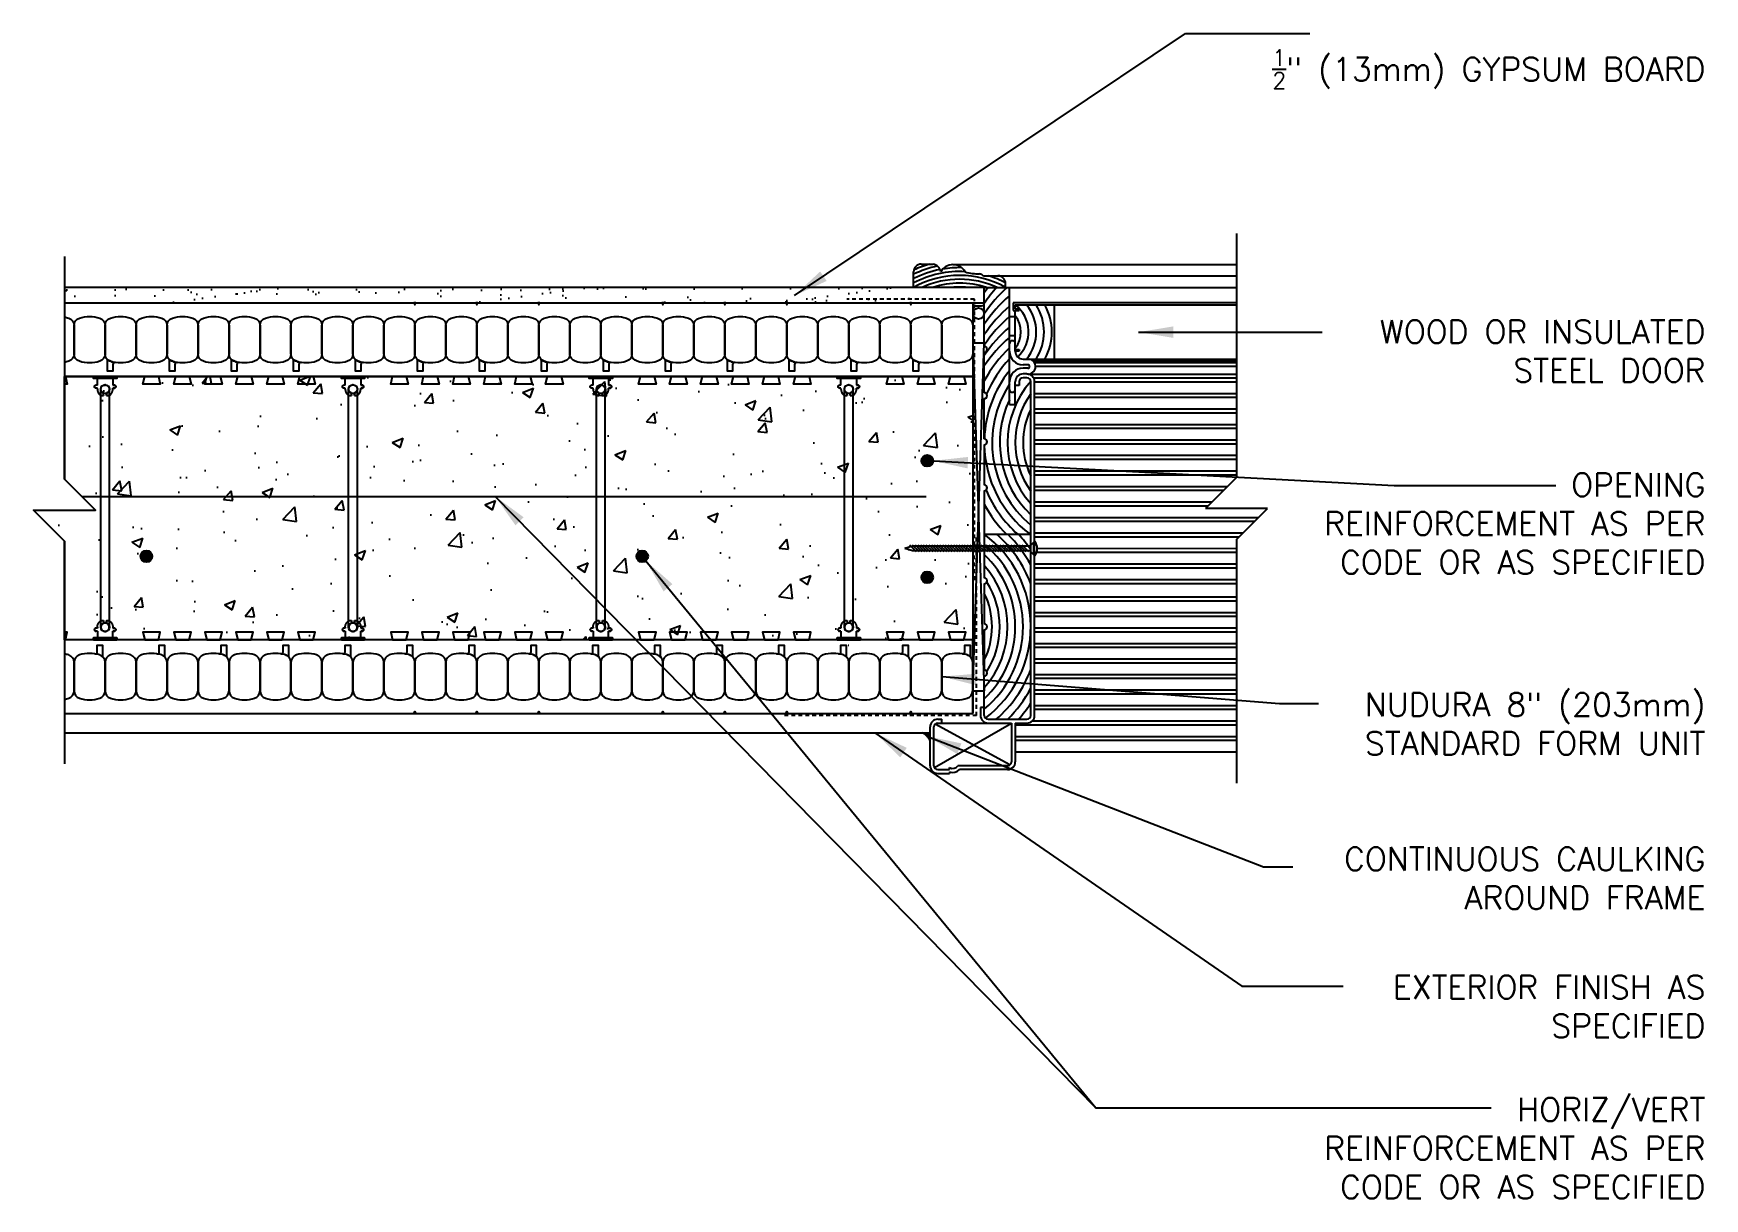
# Model space of a CAD drawing. Header units: inches. Extents: x 423.4 to 477.3, y 594.8 to 632.4.
import ezdxf

# ---------------------------------------------------------------- set-up
doc = ezdxf.new("R2010")
doc.units = ezdxf.units.IN
doc.header["$LTSCALE"] = 0.5
doc.header["$MEASUREMENT"] = 0
doc.linetypes.add('DASHED2', pattern=[0.375, 0.25, -0.125])
for name, color, linetype in [('HATCH', 12, 'Continuous'), ('line25', 2, 'Continuous'), ('LINE50', 5, 'Continuous'), ('LINE65', 3, 'Continuous'), ('LINE9', 9, 'Continuous'), ('TEXT', 4, 'Continuous')]:
    doc.layers.add(name, color=color, linetype=linetype)
doc.styles.add('DIM', font='romans.shx', dxfattribs={"width": 0.7})
doc.styles.add('ROMANS', font='romans.shx', dxfattribs={"height": 1.125})
doc.dimstyles.new('ext_12', dxfattribs={"dimscale": 12, "dimtxt": 0.09375, "dimasz": 0.09375, "dimexe": 0.09375, "dimexo": 0.0625, "dimgap": 0.0625, "dimtad": 1, "dimdec": 1, "dimzin": 3, "dimdsep": 46, "dimlunit": 4, "dimtxsty": 'DIM', "dimcen": 0.09, "dimdle": 0.09375, "dimclrt": 4, "dimadec": 0, "dimazin": 0, "dimtfac": 1, "dimtdec": 1, "dimtmove": 2, "dimatfit": 3, "dimfxl": 0, "dimfrac": 2, "dimtolj": 1, "dimtzin": 0, "dimarcsym": 0})

# ---------------------------------------------------------------- blocks, each defined once
blk = doc.blocks.new('Connector')
blk.add_point((0.271, 0))
at = {"layer": 'LINE9'}
for p, q in [((0, 0.375), (0, -0.375)), ((0.062, -0.375), (0.062, 0.375)), ((0.281, 0.25), (0.062, 0.25))]:
    blk.add_line(p, q, dxfattribs=at)
for points, weights in [([(0.007, 0.375), (0.004, 0.375), (0, 0.375)], [1, 0.972587069138, 0.950305488115]), ([(0.327, 0.343), (0.308, 0.343), (0.281, 0.317), (0.281, 0.297)], [1, 0.85355339, 0.85355339, 1]), ([(0.328, 0.343), (0.327, 0.343), (0.327, 0.343)], [1, 0.70710678, 1]), ([(0.375, 0.297), (0.375, 0.317), (0.348, 0.343), (0.329, 0.343)], [1, 0.85355339, 0.85355339, 1]), ([(0.406, 0.25), (0.546, 0.25), (0.619, 0.131)], [0.958404415409, 0.794674173519, 0.864651571113]), ([(0.619, 0.052), (0.612, 0.049), (0.604, 0.049)], [0.83615024178, 0.892081430621, 1]), ([(0, -0.375), (0.004, -0.375), (0.007, -0.375)], [0.950305488115, 0.972587069138, 1]), ([(0.281, -0.297), (0.281, -0.317), (0.308, -0.343), (0.327, -0.343)], [1, 0.85355339, 0.85355339, 1]), ([(0.327, -0.343), (0.281, -0.343), (0.281, -0.297)], [1, 0.70710678, 1]), ([(0.329, -0.343), (0.348, -0.343), (0.375, -0.317), (0.375, -0.297)], [1, 0.85355339, 0.85355339, 1]), ([(0.375, -0.297), (0.375, -0.343), (0.329, -0.343)], [1, 0.70710678, 1]), ([(0.619, -0.131), (0.546, -0.25), (0.406, -0.25)], [0.864651574428, 0.794674169686, 0.958404415195]), ([(0.604, -0.049), (0.612, -0.049), (0.619, -0.052)], [1, 0.89208144177, 0.836150253337])]:
    blk.add_rational_spline(points, weights, degree=2, dxfattribs=at)
for points, degree in [([(0, 0.375), (0.002, 0.375), (0.005, 0.375), (0.007, 0.375)], 3), ([(0.007, 0.375), (0.021, 0.375), (0.051, 0.375), (0.062, 0.375), (0.062, 0.375)], 3), ([(0.281, 0.25), (0.281, 0.297)], 1), ([(0.327, 0.343), (0.327, 0.343), (0.328, 0.343), (0.328, 0.343)], 3), ([(0.328, 0.343), (0.329, 0.343), (0.329, 0.343), (0.329, 0.343)], 3), ([(0.375, 0.25), (0.375, 0.297)], 1), ([(0.406, 0.25), (0.375, 0.25)], 1), ([(0.406, 0.25), (0.406, 0.25)], 1), ([(0.406, 0.25), (0.406, 0.25)], 1), ([(0.406, 0.25), (0.406, 0.25)], 1), ([(0.406, 0.25), (0.406, 0.25)], 1), ([(0.406, 0.25), (0.406, 0.25)], 1), ([(0.406, 0.25), (0.406, 0.25)], 1), ([(0.406, 0.25), (0.406, 0.25)], 1), ([(0.406, 0.25), (0.406, 0.25)], 1), ([(0.406, 0.25), (0.406, 0.25)], 1), ([(0.406, 0.25), (0.406, 0.25)], 1), ([(0.406, 0.25), (0.406, 0.25)], 1), ([(0.406, 0.25), (0.406, 0.25)], 1), ([(0.406, 0.25), (0.406, 0.25)], 1), ([(0.406, 0.25), (0.406, 0.25)], 1), ([(0.406, 0.25), (0.406, 0.25)], 1), ([(0.406, 0.25), (0.406, 0.25)], 1), ([(0.406, 0.25), (0.406, 0.25)], 1), ([(0.406, 0.25), (0.406, 0.25)], 1), ([(0.406, 0.25), (0.406, 0.25)], 1), ([(0.406, 0.25), (0.406, 0.25)], 1), ([(0.406, 0.25), (0.406, 0.25)], 1), ([(0.406, 0.25), (0.406, 0.25)], 1), ([(0.406, 0.25), (0.406, 0.25)], 1), ([(0.406, 0.25), (0.406, 0.25)], 1), ([(0.604, 0.049), (0.532, 0.049)], 1), ([(0.532, 0.049), (0.532, 0.049)], 1), ([(0.532, 0.049), (0.532, 0.049)], 1), ([(0.532, 0.049), (0.532, 0.049)], 1), ([(0.532, 0.049), (0.532, 0.049)], 1), ([(0.532, 0.049), (0.532, 0.049)], 1), ([(0.532, 0.049), (0.532, 0.049)], 1), ([(0.532, 0.049), (0.532, 0.049)], 1), ([(0.532, 0.049), (0.532, 0.049)], 1), ([(0.532, 0.049), (0.532, 0.049)], 1), ([(0.532, 0.049), (0.532, 0.049)], 1), ([(0.604, 0.049), (0.609, 0.049), (0.614, 0.05), (0.619, 0.052)], 3), ([(0.604, 0.049), (0.604, 0.049)], 1), ([(0.604, 0.049), (0.604, 0.049)], 1), ([(0.604, 0.049), (0.604, 0.049)], 1), ([(0.604, 0.049), (0.604, 0.049)], 1), ([(0.619, 0.131), (0.619, 0.052)], 1), ([(0.619, 0.131), (0.619, 0.131)], 1), ([(0.619, 0.131), (0.619, 0.131)], 1), ([(0.619, 0.131), (0.619, 0.131)], 1), ([(0.619, 0.131), (0.619, 0.131)], 1), ([(0.007, -0.375), (0.005, -0.375), (0.002, -0.375), (0, -0.375)], 3), ([(0.062, -0.375), (0.062, -0.375), (0.051, -0.375), (0.021, -0.375), (0.007, -0.375)], 3), ([(0.062, -0.25), (0.281, -0.25)], 1), ([(0.281, -0.297), (0.281, -0.25)], 1), ([(0.281, -0.25), (0.281, -0.297)], 1), ([(0.328, -0.343), (0.328, -0.343), (0.327, -0.343), (0.327, -0.343)], 3), ([(0.329, -0.343), (0.329, -0.343), (0.329, -0.343), (0.328, -0.343)], 3), ([(0.375, -0.25), (0.375, -0.297)], 1), ([(0.375, -0.297), (0.375, -0.25)], 1), ([(0.406, -0.25), (0.375, -0.25)], 1), ([(0.406, -0.25), (0.406, -0.25)], 1), ([(0.406, -0.25), (0.406, -0.25)], 1), ([(0.406, -0.25), (0.406, -0.25)], 1), ([(0.406, -0.25), (0.406, -0.25)], 1), ([(0.406, -0.25), (0.406, -0.25)], 1), ([(0.406, -0.25), (0.406, -0.25)], 1), ([(0.406, -0.25), (0.406, -0.25)], 1), ([(0.406, -0.25), (0.406, -0.25)], 1), ([(0.406, -0.25), (0.406, -0.25)], 1), ([(0.406, -0.25), (0.406, -0.25)], 1), ([(0.406, -0.25), (0.406, -0.25)], 1), ([(0.532, -0.049), (0.604, -0.049)], 1), ([(0.604, -0.049), (0.58, -0.049), (0.556, -0.049), (0.532, -0.049)], 3), ([(0.532, -0.049), (0.532, -0.049)], 1), ([(0.532, -0.049), (0.532, -0.049)], 1), ([(0.532, -0.049), (0.532, -0.049)], 1), ([(0.532, -0.049), (0.532, -0.049)], 1), ([(0.619, -0.052), (0.614, -0.05), (0.609, -0.049), (0.604, -0.049)], 3), ([(0.604, -0.049), (0.604, -0.049)], 1), ([(0.604, -0.049), (0.604, -0.049)], 1), ([(0.604, -0.049), (0.604, -0.049)], 1), ([(0.604, -0.049), (0.604, -0.049)], 1), ([(0.604, -0.049), (0.604, -0.049)], 1), ([(0.604, -0.049), (0.604, -0.049)], 1), ([(0.604, -0.049), (0.604, -0.049)], 1), ([(0.604, -0.049), (0.604, -0.049)], 1), ([(0.619, -0.052), (0.619, -0.131)], 1), ([(0.619, -0.131), (0.619, -0.131)], 1), ([(0.619, -0.131), (0.619, -0.131)], 1), ([(0.619, -0.131), (0.619, -0.131)], 1), ([(0.619, -0.131), (0.619, -0.131)], 1)]:
    blk.add_open_spline(points, degree=degree, dxfattribs=at)
for points, weights, knots in [([(0.062, 0.375), (0.062, 0.375), (0.046, 0.375), (0.03, 0.375), (0.007, 0.375)], [0.868718858569, 0.861102746415, 1, 0.861102734288, 0.868718859898], [0, 0, 0, 0.5, 0.5, 1, 1, 1]), ([(0.532, 0.049), (0.472, 0.203), (0.333, 0.113), (0.157, 0), (0.333, -0.113), (0.472, -0.203), (0.532, -0.049)], [0.899508922286, 0.599718215298, 1, 0.54226024, 1, 0.599718224335, 0.899508908749], [0, 0, 0, 0.318112, 0.318112, 0.681888, 0.681888, 1, 1, 1]), ([(0.007, -0.375), (0.03, -0.375), (0.046, -0.375), (0.062, -0.375), (0.062, -0.375)], [0.868718859319, 0.861102739573, 1, 0.861102742958, 0.868718858948], [0, 0, 0, 0.5, 0.5, 1, 1, 1])]:
    blk.add_rational_spline(points, weights, degree=2, knots=knots, dxfattribs=at)

msp = doc.modelspace()

# ---------------------------------------------------------------- hatches: boundary and pattern name
at = {"layer": 'HATCH'}
h = msp.add_hatch(dxfattribs=at)
h.set_pattern_fill('AR-SAND', color=256, scale=0.5, style=0)
h.set_pattern_definition([(37.5, (-2452.4051, 164.2853), (-0.03149668, 0.96341188), [0, -0.76, 0, -0.85, 0, -0.8125]), (7.5, (-2452.4051, 164.2853), (0.88488835, 1.41107303), [0, -0.41, 0, -0.685, 0, -0.2625]), (327.5, (-2453.0201, 164.2853), (1.55707093, 0.00282953), [0, -0.25, 0, -0.9, 0, -1.175]), (317.5, (-2453.0201, 164.2853), (1.5030633, 0.4388378), [0, -0.125, 0, -0.59, 0, -0.675])])
h.paths.add_polyline_path([(441.073, 624.222), (435.388, 624.222), (435.388, 623.722), (441.073, 623.722)])
h.paths.add_polyline_path([(451.784, 624.222), (441.073, 624.222), (441.073, 623.722), (451.784, 623.722)])
h.paths.add_polyline_path([(424.35, 624.222), (424.35, 623.722), (435.388, 623.722), (435.388, 624.222)])
h = msp.add_hatch(dxfattribs=at)
h.set_pattern_fill('AR-CONC', color=256, scale=0.5)
h.set_pattern_definition([(50, (0, 0), (3.586301, -0.313761), [0.375, -4.125]), (355, (0, 0), (-0.693757, 3.76096), [0.3, -3.3]), (100.45144, (0.299, -0.026), (2.892544, 3.4472), [0.318701, -3.50571]), (46.1842, (0, 1), (5.336207, -0.827596), [0.5625, -6.1875]), (96.6356, (0.4447, 0.931), (4.67331, 4.870593), [0.47805, -5.25857]), (351.1842, (0, 1), (4.67331, 4.870593), [0.45, -4.95]), (21, (0.5, 0.75), (2.984535, -2.013094), [0.375, -4.125]), (326, (0.5, 0.75), (1.216577, 3.62575), [0.3, -3.3]), (71.45144, (0.7487, 0.5822), (4.201112, 1.612656), [0.318701, -3.50571]), (37.5, (0, 0), (0.0607993, 1.6644693), [0, -3.26, 0, -3.35, 0, -3.3125]), (7.5, (0, 0), (1.3153477, 1.9720586), [0, -1.91, 0, -3.185, 0, -1.2625]), (327.5, (-1.115, 0), (2.6691122, -0.1127744), [0, -1.25, 0, -3.9, 0, -5.175]), (317.5, (-1.615, 0), (2.915931, 0.500525), [0, -1.625, 0, -2.59, 0, -3.675])])
h.paths.add_polyline_path([(424.359, 621.347), (453.672, 621.347), (453.672, 612.847), (424.359, 612.847), (424.359, 616.034), (423.359, 617.034), (425.359, 617.034), (424.359, 618.034)])
h = msp.add_hatch(color=7, dxfattribs=at)
h.dxf.hatch_style = 1
h.paths.add_polyline_path([(452.297, 609.847), (452.047, 609.847, -0.166356), (452.297, 609.589)])
at = {"layer": 'LINE65'}
for points in [[(452.393, 618.625, 1), (452.018, 618.625, 1)], [(427.194, 615.542, 1), (426.819, 615.542, 1)], [(443.194, 615.542, 1), (442.819, 615.542, 1)], [(452.393, 614.864, 1), (452.018, 614.864, 1)]]:
    msp.add_hatch(color=256, dxfattribs=at).paths.add_polyline_path(points)

# ---------------------------------------------------------------- linework, layer by layer
at = {"layer": 'HATCH', "color": 6, "linetype": 'DASHED2'}
for p, q in [((453.731, 623.847), (449.606, 623.847)), ((453.731, 614.773), (453.731, 623.847)), ((453.797, 610.4), (453.797, 616.237)), ((453.797, 610.4), (447.555, 610.4))]:
    msp.add_line(p, q, dxfattribs=at)
at = {"layer": 'HATCH'}
for p, q in [((453.672, 611.199), (454.047, 622.431)), ((453.672, 622.431), (454.047, 611.199)), ((462.187, 621.791), (455.671, 621.791)), ((462.187, 621.666), (455.704, 621.666)), ((462.187, 621.291), (455.645, 621.291)), ((462.187, 621.166), (455.672, 621.166)), ((462.187, 620.791), (455.672, 620.791)), ((462.187, 620.666), (455.672, 620.666)), ((462.187, 620.291), (455.672, 620.291)), ((462.187, 620.166), (455.672, 620.166)), ((462.187, 619.791), (455.672, 619.791)), ((462.187, 619.666), (455.672, 619.666)), ((462.187, 619.291), (455.672, 619.291)), ((462.187, 619.166), (455.672, 619.166)), ((462.187, 618.791), (455.672, 618.791)), ((462.187, 618.666), (455.672, 618.666)), ((462.187, 618.291), (455.672, 618.291)), ((462.187, 618.166), (455.672, 618.166)), ((461.887, 617.789), (455.672, 617.789)), ((461.762, 617.664), (455.672, 617.664)), ((461.387, 617.289), (455.672, 617.289)), ((461.262, 617.164), (455.672, 617.164)), ((462.887, 616.789), (455.672, 616.789)), ((462.762, 616.664), (455.672, 616.664)), ((462.385, 616.287), (455.672, 616.287)), ((462.26, 616.162), (455.672, 616.162)), ((462.187, 615.662), (455.732, 615.662)), ((462.187, 615.787), (455.757, 615.793)), ((462.187, 615.287), (455.672, 615.287)), ((462.187, 615.162), (455.672, 615.162)), ((462.187, 614.783), (455.672, 614.783)), ((462.187, 614.658), (455.672, 614.658)), ((462.187, 614.221), (455.672, 614.221)), ((462.187, 614.097), (455.672, 614.097)), ((462.187, 613.721), (455.672, 613.721)), ((462.187, 613.597), (455.672, 613.597)), ((462.187, 613.221), (455.672, 613.221)), ((462.187, 613.097), (455.672, 613.097)), ((462.187, 612.721), (455.672, 612.721)), ((462.187, 612.597), (455.672, 612.597)), ((462.187, 612.221), (455.672, 612.221)), ((462.187, 612.097), (455.672, 612.097)), ((462.187, 611.721), (455.672, 611.721)), ((462.187, 611.597), (455.672, 611.597)), ((462.187, 611.221), (455.672, 611.221)), ((462.187, 611.097), (455.672, 611.097)), ((462.187, 610.721), (455.672, 610.721)), ((462.187, 610.597), (455.672, 610.597)), ((452.439, 608.73), (454.922, 610.159)), ((454.874, 608.811), (452.459, 610.123)), ((462.187, 610.097), (455.047, 610.097)), ((462.187, 610.221), (455.587, 610.221)), ((462.187, 609.721), (455.047, 609.721)), ((462.187, 609.597), (455.047, 609.597))]:
    msp.add_line(p, q, dxfattribs=at)
for centre, radius, start, end in [((453.25, 621.566), 3.418, 102.0651, 115.7495), ((453.25, 621.566), 3.293, 101.0243, 116.8034), ((453.25, 621.566), 3.168, 86.825, 117.9516), ((453.25, 621.566), 3.043, 60.7919, 119.2081), ((453.25, 621.566), 3.543, 105.9774, 114.627), ((453.25, 621.566), 3.293, 88.8322, 99.4629), ((453.25, 621.566), 3.168, 62.0612, 73.0968), ((453.25, 621.566), 2.918, 65.54, 114.46), ((453.25, 621.566), 2.793, 71.9887, 108.0113), ((453.25, 621.566), 2.668, 84.5984, 95.4016), ((457.757, 620.896), 4.46, 131.7766, 146.2851), ((457.757, 621.232), 4.46, 137.9067, 146.2851), ((457.757, 621.568), 4.46, 143.4923, 146.2851), ((457.757, 620.56), 4.46, 130.513, 146.2851), ((457.757, 620.223), 4.46, 130.513, 146.2851), ((454.366, 622.784), 1.109, 313.276, 52.0991), ((454.366, 622.784), 1.359, 319.9163, 40.0837), ((454.366, 622.784), 1.609, 327.0538, 32.9462), ((454.366, 622.784), 1.859, 331.9196, 28.0804), ((457.757, 619.887), 4.46, 130.513, 146.2851), ((457.757, 619.551), 4.46, 130.513, 146.2851), ((454.366, 622.784), 0.859, 322.4764, 37.5236), ((457.757, 619.214), 4.46, 130.513, 146.2851), ((457.757, 619.214), 4.21, 133.4878, 151.7885), ((457.757, 619.214), 3.96, 137.025, 156.6047), ((457.757, 619.214), 3.71, 141.3484, 178.184), ((457.757, 619.214), 3.46, 146.8657, 230.3071), ((457.757, 619.214), 2.96, 138.2975, 221.706), ((457.757, 619.214), 2.71, 144.6318, 215.3682), ((457.757, 619.214), 3.96, 158.9628, 159.5284), ((457.757, 619.214), 3.21, 154.504, 226.495), ((457.757, 619.214), 2.46, 153.9396, 206.0604), ((457.757, 619.214), 3.71, 181.1088, 232.9696), ((457.757, 619.214), 3.96, 202.8027, 228.4099), ((457.757, 619.214), 4.21, 208.2115, 224.7082), ((451.837, 613.273), 3.71, 307.2647, 53.4425), ((451.837, 613.273), 3.46, 309.6927, 50.3073), ((451.837, 613.273), 3.96, 20.4719, 48.8113), ((451.837, 613.273), 4.21, 28.2117, 45.0605), ((451.837, 613.273), 4.46, 33.7151, 41.9261), ((451.837, 613.273), 3.21, 313.5049, 46.4951), ((451.837, 613.273), 2.96, 318.2938, 41.7062), ((451.837, 613.273), 2.46, 333.9392, 26.0608), ((451.837, 613.273), 2.71, 327.7067, 32.0927), ((451.837, 613.273), 3.96, 310.9881, 339.5281), ((451.837, 613.273), 4.21, 314.7637, 331.7883), ((451.837, 613.273), 4.46, 317.9163, 326.2849)]:
    msp.add_arc(centre, radius, start, end, dxfattribs=at)
at = {"layer": 'line25'}
for p, q in [((453.672, 621.347), (424.359, 621.347)), ((453.672, 612.847), (424.359, 612.847)), ((449.651, 612.678), (449.672, 612.678))]:
    msp.add_line(p, q, dxfattribs=at)
for points in [[(424.359, 621.347), (424.391, 621.347), (424.453, 621.097), (424.359, 621.097)], [(424.359, 612.847), (424.391, 612.847), (424.453, 613.097), (424.359, 613.097)]]:
    msp.add_lwpolyline(points, dxfattribs=at)
for points in [[(427.391, 621.347), (427.453, 621.097), (426.891, 621.097), (426.953, 621.347)], [(428.391, 621.347), (428.453, 621.097), (427.891, 621.097), (427.953, 621.347)], [(429.391, 621.347), (429.453, 621.097), (428.891, 621.097), (428.953, 621.347)], [(430.391, 621.347), (430.453, 621.097), (429.891, 621.097), (429.953, 621.347)], [(431.391, 621.347), (431.453, 621.097), (430.891, 621.097), (430.953, 621.347)], [(432.391, 621.347), (432.453, 621.097), (431.891, 621.097), (431.953, 621.347)], [(435.391, 621.347), (435.453, 621.097), (434.891, 621.097), (434.953, 621.347)], [(436.391, 621.347), (436.453, 621.097), (435.891, 621.097), (435.953, 621.347)], [(437.391, 621.347), (437.453, 621.097), (436.891, 621.097), (436.953, 621.347)], [(438.391, 621.347), (438.453, 621.097), (437.891, 621.097), (437.953, 621.347)], [(439.391, 621.347), (439.453, 621.097), (438.891, 621.097), (438.953, 621.347)], [(440.391, 621.347), (440.453, 621.097), (439.891, 621.097), (439.953, 621.347)], [(443.391, 621.347), (443.453, 621.097), (442.891, 621.097), (442.953, 621.347)], [(444.391, 621.347), (444.453, 621.097), (443.891, 621.097), (443.953, 621.347)], [(445.391, 621.347), (445.453, 621.097), (444.891, 621.097), (444.953, 621.347)], [(446.391, 621.347), (446.453, 621.097), (445.891, 621.097), (445.953, 621.347)], [(447.391, 621.347), (447.453, 621.097), (446.891, 621.097), (446.953, 621.347)], [(448.391, 621.347), (448.453, 621.097), (447.891, 621.097), (447.953, 621.347)], [(451.391, 621.347), (451.453, 621.097), (450.891, 621.097), (450.953, 621.347)], [(452.391, 621.347), (452.453, 621.097), (451.891, 621.097), (451.953, 621.347)], [(453.391, 621.347), (453.453, 621.097), (452.891, 621.097), (452.953, 621.347)], [(427.391, 612.847), (427.453, 613.097), (426.891, 613.097), (426.953, 612.847)], [(428.391, 612.847), (428.453, 613.097), (427.891, 613.097), (427.953, 612.847)], [(429.391, 612.847), (429.453, 613.097), (428.891, 613.097), (428.953, 612.847)], [(430.391, 612.847), (430.453, 613.097), (429.891, 613.097), (429.953, 612.847)], [(431.391, 612.847), (431.453, 613.097), (430.891, 613.097), (430.953, 612.847)], [(432.391, 612.847), (432.453, 613.097), (431.891, 613.097), (431.953, 612.847)], [(435.391, 612.847), (435.453, 613.097), (434.891, 613.097), (434.953, 612.847)], [(436.391, 612.847), (436.453, 613.097), (435.891, 613.097), (435.953, 612.847)], [(437.391, 612.847), (437.453, 613.097), (436.891, 613.097), (436.953, 612.847)], [(438.391, 612.847), (438.453, 613.097), (437.891, 613.097), (437.953, 612.847)], [(439.391, 612.847), (439.453, 613.097), (438.891, 613.097), (438.953, 612.847)], [(440.391, 612.847), (440.453, 613.097), (439.891, 613.097), (439.953, 612.847)], [(443.391, 612.847), (443.453, 613.097), (442.891, 613.097), (442.953, 612.847)], [(444.391, 612.847), (444.453, 613.097), (443.891, 613.097), (443.953, 612.847)], [(445.391, 612.847), (445.453, 613.097), (444.891, 613.097), (444.953, 612.847)], [(446.391, 612.847), (446.453, 613.097), (445.891, 613.097), (445.953, 612.847)], [(447.391, 612.847), (447.453, 613.097), (446.891, 613.097), (446.953, 612.847)], [(448.391, 612.847), (448.453, 613.097), (447.891, 613.097), (447.953, 612.847)], [(451.391, 612.847), (451.453, 613.097), (450.891, 613.097), (450.953, 612.847)], [(452.391, 612.847), (452.453, 613.097), (451.891, 613.097), (451.953, 612.847)], [(453.391, 612.847), (453.453, 613.097), (452.891, 613.097), (452.953, 612.847)]]:
    msp.add_lwpolyline(points, close=True, dxfattribs=at)
at = {"layer": 'LINE50'}
for p, q in [((424.359, 623.722), (453.672, 623.722)), ((453.672, 623.722), (453.672, 621.347)), ((453.672, 612.847), (453.672, 610.472)), ((453.672, 610.472), (453.672, 612.847)), ((424.359, 610.472), (453.672, 610.472))]:
    msp.add_line(p, q, dxfattribs=at)
at = {"layer": 'LINE65', "flags": 128}
msp.add_lwpolyline([(424.919, 617.475), (452.172, 617.475)], dxfattribs=at)
at = {"layer": 'LINE65'}
for centre in [(452.206, 618.625), (427.006, 615.542), (443.006, 615.542), (452.206, 614.864)]:
    msp.add_circle(centre, 0.188, dxfattribs=at)
at = {"layer": 'LINE9'}
for p, q in [((462.187, 625.957), (462.187, 618.089)), ((424.359, 625.222), (424.359, 618.034)), ((451.765, 624.222), (451.765, 624.722)), ((452.015, 624.972), (452.399, 624.972)), ((453.036, 624.957), (462.187, 624.957)), ((454.02, 624.597), (454.484, 624.597)), ((454.484, 624.597), (462.187, 624.597)), ((454.047, 624.222), (454.859, 624.222)), ((454.734, 624.222), (454.734, 624.347)), ((454.859, 620.442), (454.859, 624.222)), ((454.859, 624.222), (462.187, 624.222)), ((454.047, 622.316), (454.047, 623.714)), ((462.187, 623.722), (454.984, 623.722)), ((454.984, 623.722), (454.984, 623.472)), ((455.047, 623.534), (455.047, 623.659)), ((455.047, 623.659), (457.501, 623.659)), ((455.047, 623.659), (462.187, 623.659)), ((455.047, 623.534), (455.172, 623.534)), ((455.172, 623.472), (455.172, 623.534)), ((456.297, 623.659), (456.297, 621.909)), ((454.859, 623.287), (455.047, 623.287)), ((454.984, 623.472), (455.172, 623.472)), ((455.047, 622.159), (455.047, 623.472)), ((453.672, 622.431), (454.047, 622.431)), ((454.859, 622.672), (455.047, 622.672)), ((454.047, 620.824), (454.047, 622.127)), ((455.047, 622.222), (455.172, 622.222)), ((455.172, 622.159), (455.047, 622.159)), ((455.172, 622.222), (455.172, 622.159)), ((455.297, 621.909), (462.187, 621.909)), ((453.672, 621.347), (453.672, 612.847)), ((455.452, 621.724), (455.297, 621.722)), ((455.452, 621.613), (455.297, 621.615)), ((455.422, 621.428), (455.297, 621.428)), ((455.461, 621.425), (462.187, 621.425)), ((462.187, 621.847), (455.627, 621.847)), ((425.531, 613.253), (425.531, 620.941)), ((425.813, 613.253), (425.813, 620.941)), ((433.531, 613.253), (433.531, 620.941)), ((433.813, 613.253), (433.813, 620.941)), ((441.531, 613.253), (441.531, 620.941)), ((441.813, 613.253), (441.813, 620.941)), ((449.531, 613.253), (449.531, 620.941)), ((449.813, 613.253), (449.813, 620.941)), ((455.047, 621.053), (455.047, 621.178)), ((455.172, 621.053), (455.047, 621.053)), ((455.047, 620.442), (455.047, 621.053)), ((455.172, 621.178), (455.172, 621.053)), ((455.422, 621.303), (455.297, 621.303)), ((455.547, 610.409), (455.547, 621.178)), ((455.672, 610.409), (455.672, 621.178)), ((454.047, 619.332), (454.047, 620.635)), ((454.859, 620.442), (455.047, 620.442)), ((454.047, 619.143), (454.047, 617.848)), ((462.187, 618.089), (461.187, 617.089)), ((425.359, 617.034), (424.359, 618.034)), ((454.047, 617.659), (454.047, 614.847)), ((423.359, 617.034), (425.359, 617.034)), ((423.359, 617.034), (424.359, 616.034)), ((463.187, 617.089), (461.187, 617.089)), ((462.187, 616.089), (463.187, 617.089)), ((424.359, 616.034), (424.359, 608.847)), ((454.047, 616.253), (455.547, 616.253)), ((455.521, 615.872), (455.646, 615.997)), ((455.646, 615.59), (455.646, 615.997)), ((462.187, 616.089), (462.187, 608.221)), ((451.734, 615.872), (451.484, 615.793)), ((451.734, 615.715), (451.484, 615.793)), ((451.863, 615.684), (451.645, 615.903)), ((451.952, 615.684), (451.733, 615.903)), ((455.521, 615.872), (451.734, 615.872)), ((455.521, 615.715), (451.734, 615.715)), ((452.04, 615.684), (451.822, 615.903)), ((452.129, 615.684), (451.91, 615.903)), ((452.217, 615.684), (451.998, 615.903)), ((452.305, 615.684), (452.087, 615.903)), ((452.394, 615.684), (452.175, 615.903)), ((452.482, 615.684), (452.263, 615.903)), ((452.571, 615.684), (452.352, 615.903)), ((452.659, 615.684), (452.44, 615.903)), ((452.747, 615.684), (452.529, 615.903)), ((452.836, 615.684), (452.617, 615.903)), ((452.924, 615.684), (452.705, 615.903)), ((453.013, 615.684), (452.794, 615.903)), ((453.101, 615.684), (452.882, 615.903)), ((453.189, 615.684), (452.971, 615.903)), ((453.278, 615.684), (453.059, 615.903)), ((453.366, 615.684), (453.147, 615.903)), ((453.454, 615.684), (453.236, 615.903)), ((453.543, 615.684), (453.324, 615.903)), ((453.631, 615.684), (453.412, 615.903)), ((453.72, 615.684), (453.501, 615.903)), ((453.808, 615.684), (453.589, 615.903)), ((453.896, 615.684), (453.678, 615.903)), ((453.985, 615.684), (453.766, 615.903)), ((454.073, 615.684), (453.854, 615.903)), ((454.162, 615.684), (453.943, 615.903)), ((454.25, 615.684), (454.031, 615.903)), ((454.338, 615.684), (454.12, 615.903)), ((454.427, 615.684), (454.208, 615.903)), ((454.515, 615.684), (454.296, 615.903)), ((454.604, 615.684), (454.385, 615.903)), ((454.692, 615.684), (454.473, 615.903)), ((454.78, 615.684), (454.562, 615.903)), ((454.869, 615.684), (454.65, 615.903)), ((454.957, 615.684), (454.738, 615.903)), ((455.045, 615.684), (454.827, 615.903)), ((455.134, 615.684), (454.915, 615.903)), ((455.222, 615.684), (455.003, 615.903)), ((455.311, 615.684), (455.092, 615.903)), ((455.399, 615.684), (455.18, 615.903)), ((455.487, 615.684), (455.269, 615.903)), ((455.521, 615.715), (455.646, 615.59)), ((455.646, 615.856), (455.672, 615.856)), ((455.646, 615.731), (455.672, 615.731)), ((454.047, 614.658), (454.047, 613.363)), ((454.047, 613.174), (454.047, 611.871)), ((454.047, 610.409), (454.047, 611.682)), ((453.672, 611.199), (454.047, 611.199)), ((454.047, 610.659), (453.922, 610.659)), ((453.922, 610.659), (453.922, 610.409)), ((454.047, 610.409), (454.047, 610.659)), ((452.297, 608.784), (452.297, 610.034)), ((452.422, 608.784), (452.422, 610.034)), ((452.547, 610.284), (452.672, 610.284)), ((452.547, 610.159), (452.672, 610.159)), ((452.672, 610.159), (452.672, 610.284)), ((452.672, 610.159), (454.172, 610.159)), ((454.172, 610.284), (455.422, 610.284)), ((454.172, 610.159), (454.922, 610.159)), ((454.922, 610.159), (454.922, 608.909)), ((455.047, 610.159), (455.047, 608.909)), ((455.047, 610.159), (455.422, 610.159)), ((424.359, 609.847), (452.297, 609.847)), ((462.187, 609.221), (455.047, 609.221)), ((452.547, 608.659), (452.922, 608.659)), ((452.547, 608.534), (452.922, 608.534)), ((452.922, 608.659), (452.922, 608.722)), ((452.922, 608.586), (452.922, 608.534)), ((454.797, 608.784), (453.195, 608.784)), ((454.797, 608.659), (453.251, 608.659))]:
    msp.add_line(p, q, dxfattribs=at)
at = {"layer": 'LINE9', "flags": 128}
msp.add_lwpolyline([(453.672, 623.722), (454.047, 623.722), (454.047, 624.222), (424.359, 624.222)], dxfattribs=at)
at = {"layer": 'LINE9'}
for points in [[(435.641, 623.722), (435.672, 623.657), (435.703, 623.722)], [(437.641, 623.722), (437.672, 623.657), (437.703, 623.722)], [(439.641, 623.722), (439.672, 623.657), (439.703, 623.722)], [(443.641, 623.722), (443.672, 623.657), (443.703, 623.722)], [(445.641, 623.722), (445.672, 623.657), (445.703, 623.722)], [(447.641, 623.722), (447.672, 623.657), (447.703, 623.722)], [(451.641, 623.722), (451.672, 623.657), (451.703, 623.722)], [(424.359, 621.347), (453.672, 621.347), (453.672, 612.847), (424.359, 612.847), (424.359, 616.034), (423.359, 617.034), (425.359, 617.034), (424.359, 618.034)], [(435.641, 610.472), (435.672, 610.536), (435.703, 610.472)], [(437.641, 610.472), (437.672, 610.536), (437.703, 610.472)], [(439.641, 610.472), (439.672, 610.536), (439.703, 610.472)], [(443.641, 610.472), (443.672, 610.536), (443.703, 610.472)], [(445.641, 610.472), (445.672, 610.536), (445.703, 610.472)], [(447.641, 610.472), (447.672, 610.536), (447.703, 610.472)], [(451.641, 610.472), (451.672, 610.536), (451.703, 610.472)]]:
    msp.add_lwpolyline(points, close=True, dxfattribs=at)
for points in [[(424.359, 623.267, -0.03389), (424.499, 623.233, -0.325305), (424.672, 622.995), (424.672, 622.074, -0.325305), (424.499, 621.836, -0.03389), (424.359, 621.801)], [(424.359, 610.926, 0.03389), (424.499, 610.961, 0.325305), (424.672, 611.199), (424.672, 612.12, 0.325305), (424.499, 612.358, 0.03389), (424.359, 612.392, 0.03389)]]:
    msp.add_lwpolyline(points, format="xyb", dxfattribs=at)
for points in [[(425.499, 621.836, -0.157671), (424.845, 621.836, -0.325305), (424.672, 622.074), (424.672, 622.995, -0.325305), (424.845, 623.233, -0.157671), (425.499, 623.233, -0.325305), (425.672, 622.995), (425.672, 622.074, -0.325305)], [(426.499, 621.836, -0.157671), (425.845, 621.836, -0.325305), (425.672, 622.074), (425.672, 622.995, -0.325305), (425.845, 623.233, -0.157671), (426.499, 623.233, -0.325305), (426.672, 622.995), (426.672, 622.074, -0.325305)], [(427.499, 621.836, -0.157671), (426.845, 621.836, -0.325305), (426.672, 622.074), (426.672, 622.995, -0.325305), (426.845, 623.233, -0.157671), (427.499, 623.233, -0.325305), (427.672, 622.995), (427.672, 622.074, -0.325305)], [(428.499, 621.836, -0.157671), (427.845, 621.836, -0.325305), (427.672, 622.074), (427.672, 622.995, -0.325305), (427.845, 623.233, -0.157671), (428.499, 623.233, -0.325305), (428.672, 622.995), (428.672, 622.074, -0.325305)], [(429.499, 621.836, -0.157671), (428.845, 621.836, -0.325305), (428.672, 622.074), (428.672, 622.995, -0.325305), (428.845, 623.233, -0.157671), (429.499, 623.233, -0.325305), (429.672, 622.995), (429.672, 622.074, -0.325305)], [(430.499, 621.836, -0.157671), (429.845, 621.836, -0.325305), (429.672, 622.074), (429.672, 622.995, -0.325305), (429.845, 623.233, -0.157671), (430.499, 623.233, -0.325305), (430.672, 622.995), (430.672, 622.074, -0.325305)], [(431.499, 621.836, -0.157671), (430.845, 621.836, -0.325305), (430.672, 622.074), (430.672, 622.995, -0.325305), (430.845, 623.233, -0.157671), (431.499, 623.233, -0.325305), (431.672, 622.995), (431.672, 622.074, -0.325305)], [(432.499, 621.836, -0.157671), (431.845, 621.836, -0.325305), (431.672, 622.074), (431.672, 622.995, -0.325305), (431.845, 623.233, -0.157671), (432.499, 623.233, -0.325305), (432.672, 622.995), (432.672, 622.074, -0.325305)], [(433.499, 621.836, -0.157671), (432.845, 621.836, -0.325305), (432.672, 622.074), (432.672, 622.995, -0.325305), (432.845, 623.233, -0.157671), (433.499, 623.233, -0.325305), (433.672, 622.995), (433.672, 622.074, -0.325305)], [(434.499, 621.836, -0.157671), (433.845, 621.836, -0.325305), (433.672, 622.074), (433.672, 622.995, -0.325305), (433.845, 623.233, -0.157671), (434.499, 623.233, -0.325305), (434.672, 622.995), (434.672, 622.074, -0.325305)], [(435.499, 621.836, -0.157671), (434.845, 621.836, -0.325305), (434.672, 622.074), (434.672, 622.995, -0.325305), (434.845, 623.233, -0.157671), (435.499, 623.233, -0.325305), (435.672, 622.995), (435.672, 622.074, -0.325305)], [(436.499, 621.836, -0.157671), (435.845, 621.836, -0.325305), (435.672, 622.074), (435.672, 622.995, -0.325305), (435.845, 623.233, -0.157671), (436.499, 623.233, -0.325305), (436.672, 622.995), (436.672, 622.074, -0.325305)], [(437.499, 621.836, -0.157671), (436.845, 621.836, -0.325305), (436.672, 622.074), (436.672, 622.995, -0.325305), (436.845, 623.233, -0.157671), (437.499, 623.233, -0.325305), (437.672, 622.995), (437.672, 622.074, -0.325305)], [(438.499, 621.836, -0.157671), (437.845, 621.836, -0.325305), (437.672, 622.074), (437.672, 622.995, -0.325305), (437.845, 623.233, -0.157671), (438.499, 623.233, -0.325305), (438.672, 622.995), (438.672, 622.074, -0.325305)], [(439.499, 621.836, -0.157671), (438.845, 621.836, -0.325305), (438.672, 622.074), (438.672, 622.995, -0.325305), (438.845, 623.233, -0.157671), (439.499, 623.233, -0.325305), (439.672, 622.995), (439.672, 622.074, -0.325305)], [(440.499, 621.836, -0.157671), (439.845, 621.836, -0.325305), (439.672, 622.074), (439.672, 622.995, -0.325305), (439.845, 623.233, -0.157671), (440.499, 623.233, -0.325305), (440.672, 622.995), (440.672, 622.074, -0.325305)], [(441.499, 621.836, -0.157671), (440.845, 621.836, -0.325305), (440.672, 622.074), (440.672, 622.995, -0.325305), (440.845, 623.233, -0.157671), (441.499, 623.233, -0.325305), (441.672, 622.995), (441.672, 622.074, -0.325305)], [(442.499, 621.836, -0.157671), (441.845, 621.836, -0.325305), (441.672, 622.074), (441.672, 622.995, -0.325305), (441.845, 623.233, -0.157671), (442.499, 623.233, -0.325305), (442.672, 622.995), (442.672, 622.074, -0.325305)], [(443.499, 621.836, -0.157671), (442.845, 621.836, -0.325305), (442.672, 622.074), (442.672, 622.995, -0.325305), (442.845, 623.233, -0.157671), (443.499, 623.233, -0.325305), (443.672, 622.995), (443.672, 622.074, -0.325305)], [(444.499, 621.836, -0.157671), (443.845, 621.836, -0.325305), (443.672, 622.074), (443.672, 622.995, -0.325305), (443.845, 623.233, -0.157671), (444.499, 623.233, -0.325305), (444.672, 622.995), (444.672, 622.074, -0.325305)], [(445.499, 621.836, -0.157671), (444.845, 621.836, -0.325305), (444.672, 622.074), (444.672, 622.995, -0.325305), (444.845, 623.233, -0.157671), (445.499, 623.233, -0.325305), (445.672, 622.995), (445.672, 622.074, -0.325305)], [(446.499, 621.836, -0.157671), (445.845, 621.836, -0.325305), (445.672, 622.074), (445.672, 622.995, -0.325305), (445.845, 623.233, -0.157671), (446.499, 623.233, -0.325305), (446.672, 622.995), (446.672, 622.074, -0.325305)], [(447.499, 621.836, -0.157671), (446.845, 621.836, -0.325305), (446.672, 622.074), (446.672, 622.995, -0.325305), (446.845, 623.233, -0.157671), (447.499, 623.233, -0.325305), (447.672, 622.995), (447.672, 622.074, -0.325305)], [(448.499, 621.836, -0.157671), (447.845, 621.836, -0.325305), (447.672, 622.074), (447.672, 622.995, -0.325305), (447.845, 623.233, -0.157671), (448.499, 623.233, -0.325305), (448.672, 622.995), (448.672, 622.074, -0.325305)], [(449.499, 621.836, -0.157671), (448.845, 621.836, -0.325305), (448.672, 622.074), (448.672, 622.995, -0.325305), (448.845, 623.233, -0.157671), (449.499, 623.233, -0.325305), (449.672, 622.995), (449.672, 622.074, -0.325305)], [(450.499, 621.836, -0.157671), (449.845, 621.836, -0.325305), (449.672, 622.074), (449.672, 622.995, -0.325305), (449.845, 623.233, -0.157671), (450.499, 623.233, -0.325305), (450.672, 622.995), (450.672, 622.074, -0.325305)], [(451.499, 621.836, -0.157671), (450.845, 621.836, -0.325305), (450.672, 622.074), (450.672, 622.995, -0.325305), (450.845, 623.233, -0.157671), (451.499, 623.233, -0.325305), (451.672, 622.995), (451.672, 622.074, -0.325305)], [(452.499, 621.836, -0.157671), (451.845, 621.836, -0.325305), (451.672, 622.074), (451.672, 622.995, -0.325305), (451.845, 623.233, -0.157671), (452.499, 623.233, -0.325305), (452.672, 622.995), (452.672, 622.074, -0.325305)], [(453.499, 621.836, -0.157671), (452.845, 621.836, -0.325305), (452.672, 622.074), (452.672, 622.995, -0.325305), (452.845, 623.233, -0.157671), (453.499, 623.233, -0.325305), (453.672, 622.995), (453.672, 622.074, -0.325305)], [(425.845, 621.836, 0.037267), (425.999, 621.798, 0.463036), (425.926, 621.737), (425.926, 621.515), (425.755, 621.515), (425.755, 621.861, 0.189002), (425.739, 621.904, 0.128407)], [(427.845, 621.836, 0.037267), (427.999, 621.798, 0.463036), (427.926, 621.737), (427.926, 621.515), (427.755, 621.515), (427.755, 621.861, 0.189002), (427.739, 621.904, 0.128407)], [(429.845, 621.836, 0.037267), (429.999, 621.798, 0.463036), (429.926, 621.737), (429.926, 621.515), (429.755, 621.515), (429.755, 621.861, 0.189002), (429.739, 621.904, 0.128407)], [(431.845, 621.836, 0.037267), (431.999, 621.798, 0.463036), (431.926, 621.737), (431.926, 621.515), (431.755, 621.515), (431.755, 621.861, 0.189002), (431.739, 621.904, 0.128407)], [(433.845, 621.836, 0.037267), (433.999, 621.798, 0.463036), (433.926, 621.737), (433.926, 621.515), (433.755, 621.515), (433.755, 621.861, 0.189002), (433.739, 621.904, 0.128407)], [(435.845, 621.836, 0.037267), (435.999, 621.798, 0.463036), (435.926, 621.737), (435.926, 621.515), (435.755, 621.515), (435.755, 621.861, 0.189002), (435.739, 621.904, 0.128407)], [(437.845, 621.836, 0.037267), (437.999, 621.798, 0.463036), (437.926, 621.737), (437.926, 621.515), (437.755, 621.515), (437.755, 621.861, 0.189002), (437.739, 621.904, 0.128407)], [(439.845, 621.836, 0.037267), (439.999, 621.798, 0.463036), (439.926, 621.737), (439.926, 621.515), (439.755, 621.515), (439.755, 621.861, 0.189002), (439.739, 621.904, 0.128407)], [(441.845, 621.836, 0.037267), (441.999, 621.798, 0.463036), (441.926, 621.737), (441.926, 621.515), (441.755, 621.515), (441.755, 621.861, 0.189002), (441.739, 621.904, 0.128407)], [(443.845, 621.836, 0.037267), (443.999, 621.798, 0.463036), (443.926, 621.737), (443.926, 621.515), (443.755, 621.515), (443.755, 621.861, 0.189002), (443.739, 621.904, 0.128407)], [(445.845, 621.836, 0.037267), (445.999, 621.798, 0.463036), (445.926, 621.737), (445.926, 621.515), (445.755, 621.515), (445.755, 621.861, 0.189002), (445.739, 621.904, 0.128407)], [(447.845, 621.836, 0.037267), (447.999, 621.798, 0.463036), (447.926, 621.737), (447.926, 621.515), (447.755, 621.515), (447.755, 621.861, 0.189002), (447.739, 621.904, 0.128407)], [(449.845, 621.836, 0.037267), (449.999, 621.798, 0.463036), (449.926, 621.737), (449.926, 621.515), (449.755, 621.515), (449.755, 621.861, 0.189002), (449.739, 621.904, 0.128407)], [(451.845, 621.836, 0.037267), (451.999, 621.798, 0.463036), (451.926, 621.737), (451.926, 621.515), (451.755, 621.515), (451.755, 621.861, 0.189002), (451.739, 621.904, 0.128407)], [(425.499, 612.358, 0.157671), (424.845, 612.358, 0.325305), (424.672, 612.12), (424.672, 611.199, 0.325305), (424.845, 610.961, 0.157671), (425.499, 610.961, 0.325305), (425.672, 611.199), (425.672, 612.12, 0.325305)], [(425.499, 612.358, 0.037267), (425.345, 612.395, 0.463036), (425.418, 612.457), (425.418, 612.678), (425.589, 612.678), (425.589, 612.332, 0.189002), (425.605, 612.29, 0.128407)], [(426.499, 612.358, 0.157671), (425.845, 612.358, 0.325305), (425.672, 612.12), (425.672, 611.199, 0.325305), (425.845, 610.961, 0.157671), (426.499, 610.961, 0.325305), (426.672, 611.199), (426.672, 612.12, 0.325305)], [(427.499, 612.358, 0.157671), (426.845, 612.358, 0.325305), (426.672, 612.12), (426.672, 611.199, 0.325305), (426.845, 610.961, 0.157671), (427.499, 610.961, 0.325305), (427.672, 611.199), (427.672, 612.12, 0.325305)], [(427.499, 612.358, 0.037267), (427.345, 612.395, 0.463036), (427.418, 612.457), (427.418, 612.678), (427.589, 612.678), (427.589, 612.332, 0.189002), (427.605, 612.29, 0.128407)], [(428.499, 612.358, 0.157671), (427.845, 612.358, 0.325305), (427.672, 612.12), (427.672, 611.199, 0.325305), (427.845, 610.961, 0.157671), (428.499, 610.961, 0.325305), (428.672, 611.199), (428.672, 612.12, 0.325305)], [(429.499, 612.358, 0.157671), (428.845, 612.358, 0.325305), (428.672, 612.12), (428.672, 611.199, 0.325305), (428.845, 610.961, 0.157671), (429.499, 610.961, 0.325305), (429.672, 611.199), (429.672, 612.12, 0.325305)], [(429.499, 612.358, 0.037267), (429.345, 612.395, 0.463036), (429.418, 612.457), (429.418, 612.678), (429.589, 612.678), (429.589, 612.332, 0.189002), (429.605, 612.29, 0.128407)], [(430.499, 612.358, 0.157671), (429.845, 612.358, 0.325305), (429.672, 612.12), (429.672, 611.199, 0.325305), (429.845, 610.961, 0.157671), (430.499, 610.961, 0.325305), (430.672, 611.199), (430.672, 612.12, 0.325305)], [(431.499, 612.358, 0.157671), (430.845, 612.358, 0.325305), (430.672, 612.12), (430.672, 611.199, 0.325305), (430.845, 610.961, 0.157671), (431.499, 610.961, 0.325305), (431.672, 611.199), (431.672, 612.12, 0.325305)], [(431.499, 612.358, 0.037267), (431.345, 612.395, 0.463036), (431.418, 612.457), (431.418, 612.678), (431.589, 612.678), (431.589, 612.332, 0.189002), (431.605, 612.29, 0.128407)], [(432.499, 612.358, 0.157671), (431.845, 612.358, 0.325305), (431.672, 612.12), (431.672, 611.199, 0.325305), (431.845, 610.961, 0.157671), (432.499, 610.961, 0.325305), (432.672, 611.199), (432.672, 612.12, 0.325305)], [(433.499, 612.358, 0.157671), (432.845, 612.358, 0.325305), (432.672, 612.12), (432.672, 611.199, 0.325305), (432.845, 610.961, 0.157671), (433.499, 610.961, 0.325305), (433.672, 611.199), (433.672, 612.12, 0.325305)], [(433.499, 612.358, 0.037267), (433.345, 612.395, 0.463036), (433.418, 612.457), (433.418, 612.678), (433.589, 612.678), (433.589, 612.332, 0.189002), (433.605, 612.29, 0.128407)], [(434.499, 612.358, 0.157671), (433.845, 612.358, 0.325305), (433.672, 612.12), (433.672, 611.199, 0.325305), (433.845, 610.961, 0.157671), (434.499, 610.961, 0.325305), (434.672, 611.199), (434.672, 612.12, 0.325305)], [(435.499, 612.358, 0.157671), (434.845, 612.358, 0.325305), (434.672, 612.12), (434.672, 611.199, 0.325305), (434.845, 610.961, 0.157671), (435.499, 610.961, 0.325305), (435.672, 611.199), (435.672, 612.12, 0.325305)], [(435.499, 612.358, 0.037267), (435.345, 612.395, 0.463036), (435.418, 612.457), (435.418, 612.678), (435.589, 612.678), (435.589, 612.332, 0.189002), (435.605, 612.29, 0.128407)], [(436.499, 612.358, 0.157671), (435.845, 612.358, 0.325305), (435.672, 612.12), (435.672, 611.199, 0.325305), (435.845, 610.961, 0.157671), (436.499, 610.961, 0.325305), (436.672, 611.199), (436.672, 612.12, 0.325305)], [(437.499, 612.358, 0.157671), (436.845, 612.358, 0.325305), (436.672, 612.12), (436.672, 611.199, 0.325305), (436.845, 610.961, 0.157671), (437.499, 610.961, 0.325305), (437.672, 611.199), (437.672, 612.12, 0.325305)], [(437.499, 612.358, 0.037267), (437.345, 612.395, 0.463036), (437.418, 612.457), (437.418, 612.678), (437.589, 612.678), (437.589, 612.332, 0.189002), (437.605, 612.29, 0.128407)], [(438.499, 612.358, 0.157671), (437.845, 612.358, 0.325305), (437.672, 612.12), (437.672, 611.199, 0.325305), (437.845, 610.961, 0.157671), (438.499, 610.961, 0.325305), (438.672, 611.199), (438.672, 612.12, 0.325305)], [(439.499, 612.358, 0.157671), (438.845, 612.358, 0.325305), (438.672, 612.12), (438.672, 611.199, 0.325305), (438.845, 610.961, 0.157671), (439.499, 610.961, 0.325305), (439.672, 611.199), (439.672, 612.12, 0.325305)], [(439.499, 612.358, 0.037267), (439.345, 612.395, 0.463036), (439.418, 612.457), (439.418, 612.678), (439.589, 612.678), (439.589, 612.332, 0.189002), (439.605, 612.29, 0.128407)], [(440.499, 612.358, 0.157671), (439.845, 612.358, 0.325305), (439.672, 612.12), (439.672, 611.199, 0.325305), (439.845, 610.961, 0.157671), (440.499, 610.961, 0.325305), (440.672, 611.199), (440.672, 612.12, 0.325305)], [(441.499, 612.358, 0.157671), (440.845, 612.358, 0.325305), (440.672, 612.12), (440.672, 611.199, 0.325305), (440.845, 610.961, 0.157671), (441.499, 610.961, 0.325305), (441.672, 611.199), (441.672, 612.12, 0.325305)], [(441.499, 612.358, 0.037267), (441.345, 612.395, 0.463036), (441.418, 612.457), (441.418, 612.678), (441.589, 612.678), (441.589, 612.332, 0.189002), (441.605, 612.29, 0.128407)], [(442.499, 612.358, 0.157671), (441.845, 612.358, 0.325305), (441.672, 612.12), (441.672, 611.199, 0.325305), (441.845, 610.961, 0.157671), (442.499, 610.961, 0.325305), (442.672, 611.199), (442.672, 612.12, 0.325305)], [(443.499, 612.358, 0.157671), (442.845, 612.358, 0.325305), (442.672, 612.12), (442.672, 611.199, 0.325305), (442.845, 610.961, 0.157671), (443.499, 610.961, 0.325305), (443.672, 611.199), (443.672, 612.12, 0.325305)], [(443.499, 612.358, 0.037267), (443.345, 612.395, 0.463036), (443.418, 612.457), (443.418, 612.678), (443.589, 612.678), (443.589, 612.332, 0.189002), (443.605, 612.29, 0.128407)], [(444.499, 612.358, 0.157671), (443.845, 612.358, 0.325305), (443.672, 612.12), (443.672, 611.199, 0.325305), (443.845, 610.961, 0.157671), (444.499, 610.961, 0.325305), (444.672, 611.199), (444.672, 612.12, 0.325305)], [(445.499, 612.358, 0.157671), (444.845, 612.358, 0.325305), (444.672, 612.12), (444.672, 611.199, 0.325305), (444.845, 610.961, 0.157671), (445.499, 610.961, 0.325305), (445.672, 611.199), (445.672, 612.12, 0.325305)], [(445.499, 612.358, 0.037267), (445.345, 612.395, 0.463036), (445.418, 612.457), (445.418, 612.678), (445.589, 612.678), (445.589, 612.332, 0.189002), (445.605, 612.29, 0.128407)], [(446.499, 612.358, 0.157671), (445.845, 612.358, 0.325305), (445.672, 612.12), (445.672, 611.199, 0.325305), (445.845, 610.961, 0.157671), (446.499, 610.961, 0.325305), (446.672, 611.199), (446.672, 612.12, 0.325305)], [(447.499, 612.358, 0.157671), (446.845, 612.358, 0.325305), (446.672, 612.12), (446.672, 611.199, 0.325305), (446.845, 610.961, 0.157671), (447.499, 610.961, 0.325305), (447.672, 611.199), (447.672, 612.12, 0.325305)], [(447.499, 612.358, 0.037267), (447.345, 612.395, 0.463036), (447.418, 612.457), (447.418, 612.678), (447.589, 612.678), (447.589, 612.332, 0.189002), (447.605, 612.29, 0.128407)], [(448.499, 612.358, 0.157671), (447.845, 612.358, 0.325305), (447.672, 612.12), (447.672, 611.199, 0.325305), (447.845, 610.961, 0.157671), (448.499, 610.961, 0.325305), (448.672, 611.199), (448.672, 612.12, 0.325305)], [(449.499, 612.358, 0.157671), (448.845, 612.358, 0.325305), (448.672, 612.12), (448.672, 611.199, 0.325305), (448.845, 610.961, 0.157671), (449.499, 610.961, 0.325305), (449.672, 611.199), (449.672, 612.12, 0.325305)], [(449.499, 612.358, 0.037267), (449.345, 612.395, 0.463036), (449.418, 612.457), (449.418, 612.678), (449.589, 612.678), (449.589, 612.332, 0.189002), (449.605, 612.29, 0.128407)], [(450.499, 612.358, 0.157671), (449.845, 612.358, 0.325305), (449.672, 612.12), (449.672, 611.199, 0.325305), (449.845, 610.961, 0.157671), (450.499, 610.961, 0.325305), (450.672, 611.199), (450.672, 612.12, 0.325305)], [(451.499, 612.358, 0.157671), (450.845, 612.358, 0.325305), (450.672, 612.12), (450.672, 611.199, 0.325305), (450.845, 610.961, 0.157671), (451.499, 610.961, 0.325305), (451.672, 611.199), (451.672, 612.12, 0.325305)], [(451.499, 612.358, 0.037267), (451.345, 612.395, 0.463036), (451.418, 612.457), (451.418, 612.678), (451.589, 612.678), (451.589, 612.332, 0.189002), (451.605, 612.29, 0.128407)], [(452.499, 612.358, 0.157671), (451.845, 612.358, 0.325305), (451.672, 612.12), (451.672, 611.199, 0.325305), (451.845, 610.961, 0.157671), (452.499, 610.961, 0.325305), (452.672, 611.199), (452.672, 612.12, 0.325305)], [(453.499, 612.358, 0.157671), (452.845, 612.358, 0.325305), (452.672, 612.12), (452.672, 611.199, 0.325305), (452.845, 610.961, 0.157671), (453.499, 610.961, 0.325305), (453.672, 611.199), (453.672, 612.12, 0.325305)], [(453.499, 612.358, 0.037267), (453.345, 612.395, 0.463036), (453.418, 612.457), (453.418, 612.678), (453.589, 612.678), (453.589, 612.332, 0.189002), (453.605, 612.29, 0.128407)]]:
    msp.add_lwpolyline(points, format="xyb", close=True, dxfattribs=at)
for centre, radius in [((453.861, 623.379), 0.178), ((425.672, 620.941), 0.141), ((433.672, 620.941), 0.141), ((433.672, 620.941), 0.141), ((441.672, 620.941), 0.141), ((449.672, 620.941), 0.141), ((425.672, 613.253), 0.141), ((433.672, 613.253), 0.141), ((433.672, 613.253), 0.141), ((441.672, 613.253), 0.141), ((449.672, 613.253), 0.141)]:
    msp.add_circle(centre, radius, dxfattribs=at)
for centre, radius, start, end in [((452.015, 624.722), 0.25, 90, 180), ((452.342, 624.672), 0.305, 9.3716, 79.3541), ((453.036, 624.512), 0.445, 28.0452, 151.9548), ((453.883, 626.283), 1.626, 253.7963, 270.329), ((453.885, 624.477), 0.181, 41.6431, 87.7617), ((454.484, 624.347), 0.25, 0, 90), ((453.864, 624.193), 0.571, 250.4813, 288.8273), ((454.953, 622.408), 0.0938, 0.5771, 180.5771), ((454.047, 622.222), 0.0947, 270, 90), ((455.297, 622.159), 0.438, 180, 270), ((455.297, 622.159), 0.25, 180, 270), ((455.46, 621.668), 0.244, 0, 80.8993), ((455.297, 621.178), 0.438, 90, 180), ((455.297, 621.178), 0.25, 90, 180), ((455.46, 621.668), 0.244, 260.8993, 0), ((455.422, 621.178), 0.25, 0, 90), ((455.46, 621.668), 0.0562, 0, 99.1007), ((455.46, 621.668), 0.0562, 260.8993, 0), ((454.047, 620.729), 0.0947, 270, 90), ((454.953, 620.929), 0.0938, 179.4229, 359.4229), ((455.297, 621.178), 0.125, 90, 180), ((455.422, 621.178), 0.125, 0, 90), ((454.047, 619.237), 0.0947, 270, 90), ((454.047, 617.753), 0.0947, 270, 90), ((455.392, 615.793), 0.365, 320.1078, 39.8922), ((454.047, 614.752), 0.0947, 270, 90), ((454.047, 613.268), 0.0947, 270, 90), ((454.047, 611.776), 0.0947, 270, 90), ((452.547, 610.034), 0.25, 90, 180), ((452.547, 610.034), 0.125, 90, 180), ((454.172, 610.409), 0.25, 180, 270), ((454.172, 610.409), 0.125, 180, 270), ((455.422, 610.409), 0.125, 270, 0), ((455.422, 610.409), 0.25, 270, 0), ((451.795, 609.352), 0.555, 25.2358, 63.0158), ((452.547, 608.784), 0.25, 180, 270), ((452.547, 608.784), 0.125, 180, 270), ((453.025, 608.901), 0.206, 240.1879, 325.6091), ((453.025, 608.901), 0.331, 251.963, 313.1991), ((454.797, 608.909), 0.125, 270, 0), ((454.797, 608.909), 0.25, 270, 0)]:
    msp.add_arc(centre, radius, start, end, dxfattribs=at)

# ---------------------------------------------------------------- block references
at = {"xscale": -1, "rotation": 90}
for p in [(425.672, 621.347), (433.672, 621.347), (441.672, 621.347), (449.672, 621.347)]:
    msp.add_blockref('Connector', p, dxfattribs=at)
at = {"rotation": 90}
for p in [(441.672, 612.847), (449.672, 612.847)]:
    msp.add_blockref('Connector', p, dxfattribs=at)
at = {"layer": 'LINE9', "rotation": 90}
for p in [(425.672, 612.847), (433.672, 612.847)]:
    msp.add_blockref('Connector', p, dxfattribs=at)

# ---------------------------------------------------------------- texts
at = {"layer": 'TEXT', "char_height": 0.75, "width": 13.88435, "attachment_point": 9, "style": 'ROMANS'}
for s, insert in [('\\A1;\\P\\P{\\H0.7x;\\S1/2;}" (13mm) GYPSUM BOARD', (477.325, 630.635)), ('\\A1;\\P\\PWOOD OR INSULATED STEEL DOOR', (477.325, 621.167)), ('\\A1;\\P\\POPENING REINFORCEMENT AS PER CODE OR AS SPECIFIED', (477.325, 614.975)), ('\\A1;\\P\\PNUDURA 8" (203mm) STANDARD FORM UNIT', (477.325, 609.131)), ('\\A1;\\P\\P\\PCONTINUOUS CAULKING AROUND FRAME', (477.325, 604.151)), ('\\A1;\\P\\PEXTERIOR FINISH AS SPECIFIED', (477.325, 600.013)), ('\\A1;\\P\\P{\\H1x;HORIZ/VERT REINFORCEMENT AS PER CODE OR AS SPECIFIED}', (477.325, 594.813))]:
    msp.add_mtext(s, dxfattribs=dict(at, insert=insert))

# ---------------------------------------------------------------- leaders
at = {"layer": 'TEXT'}
for points in [[(447.921, 623.956), (460.54, 632.419), (464.555, 632.419)], [(459.023, 622.778), (464.956, 622.778)], [(452.393, 618.625), (467.274, 617.828), (472.489, 617.828)], [(438.261, 617.475), (457.645, 597.744), (470.408, 597.744)], [(443.125, 615.397), (457.645, 597.744), (470.408, 597.744)], [(452.672, 611.659), (463.569, 610.795), (464.834, 610.795)], [(450.516, 609.847), (462.358, 601.67), (465.634, 601.67)], [(452.193, 609.739), (463.059, 605.517), (464, 605.517)]]:
    msp.add_leader(points, dimstyle='ext_12', dxfattribs=at)

doc.saveas('drawing.dxf')
